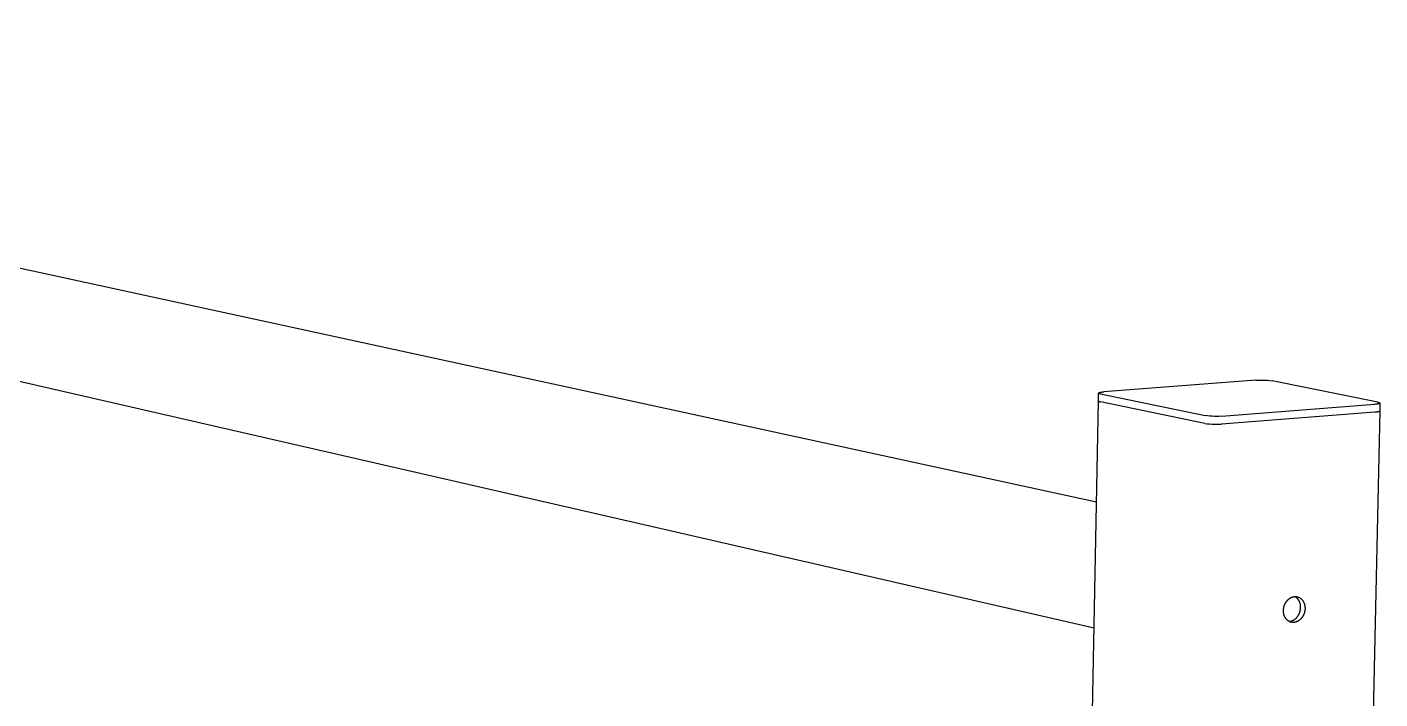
# Model space of a CAD drawing. Header units: millimetres. Extents: x -1656 to 3995, y -637 to 3312.
# Drawn here: x -363.6 to 76.5, y 743.3 to 962 of the extents above; entities that cross this region are included whole.
import ezdxf

# ---------------------------------------------------------------- set-up
doc = ezdxf.new("R2010")
doc.units = ezdxf.units.MM
doc.header["$MEASUREMENT"] = 0
doc.layers.add('Utwórz2D linie widoczne', color=7, linetype='Continuous', true_color=0x000000)

msp = doc.modelspace()

# ---------------------------------------------------------------- linework, layer by layer
at = {"layer": 'Utwórz2D linie widoczne'}
for p, q in [((-727, 962.01), (-15.68, 807.43)), ((-16.44, 766.31), (-733.76, 931.03)), ((36.19, 847.04), (-13.34, 843.24)), ((36.19, 847.04), (36.94, 847.08)), ((36.94, 847.08), (37.7, 847.1)), ((37.7, 847.1), (38.46, 847.1)), ((38.46, 847.1), (39.21, 847.07)), ((39.21, 847.07), (39.96, 847.02)), ((39.96, 847.02), (40.72, 846.94)), ((40.72, 846.94), (41.47, 846.84)), ((75.83, 839.9), (41.47, 846.84)), ((-15.07, 840.34), (-15.02, 842.84)), ((-15.02, 842.86), (-15.02, 842.87)), ((-15.02, 842.87), (-15.01, 842.87)), ((-15.02, 842.85), (-15.02, 842.86)), ((-15.02, 842.86), (-15.02, 842.86)), ((-15.02, 842.86), (-15.02, 842.86)), ((-15.02, 842.84), (-15.02, 842.85)), ((-15.02, 842.85), (-15.02, 842.85)), ((-15.02, 842.85), (-15.02, 842.85)), ((-15.02, 842.83), (-15.02, 842.84)), ((-15.02, 842.84), (-15.02, 842.84)), ((-15.02, 842.84), (-15.02, 842.84)), ((-15.02, 842.82), (-15.02, 842.83)), ((-15.02, 842.83), (-15.02, 842.83)), ((-15.02, 842.83), (-15.02, 842.83)), ((-15.01, 842.82), (-15.02, 842.82)), ((-15.02, 842.82), (-15.02, 842.82)), ((-15.01, 842.88), (-15.01, 842.89)), ((-15.01, 842.89), (-15, 842.89)), ((-15.01, 842.87), (-15.01, 842.88)), ((-15.01, 842.88), (-15.01, 842.88)), ((-15.01, 842.88), (-15.01, 842.88)), ((-15.01, 842.87), (-15.01, 842.87)), ((-15.01, 842.81), (-15.01, 842.82)), ((-15.01, 842.8), (-15.01, 842.81)), ((-15.01, 842.81), (-15.01, 842.81)), ((-15.01, 842.81), (-15.01, 842.81)), ((-15.01, 842.81), (-15.01, 842.81)), ((-15, 842.8), (-15.01, 842.8)), ((-15, 842.89), (-15, 842.9)), ((-15, 842.9), (-15, 842.9)), ((-15, 842.9), (-14.99, 842.9)), ((-15, 842.89), (-15, 842.89)), ((-15, 842.79), (-15, 842.8)), ((-15, 842.8), (-15, 842.8)), ((-14.99, 842.79), (-15, 842.79)), ((-15, 842.79), (-15, 842.79)), ((-14.99, 842.9), (-14.99, 842.91)), ((-14.99, 842.91), (-14.99, 842.91)), ((-14.99, 842.91), (-14.98, 842.91)), ((-14.99, 842.9), (-14.99, 842.9)), ((-14.99, 842.78), (-14.99, 842.79)), ((-14.98, 842.78), (-14.99, 842.78)), ((-14.99, 842.78), (-14.99, 842.78)), ((-14.98, 842.91), (-14.98, 842.92)), ((-14.98, 842.92), (-14.98, 842.92)), ((-14.98, 842.92), (-14.97, 842.92)), ((-14.98, 842.77), (-14.98, 842.78)), ((-14.97, 842.77), (-14.98, 842.77)), ((-14.98, 842.77), (-14.98, 842.77)), ((-14.97, 842.92), (-14.97, 842.93)), ((-14.97, 842.93), (-14.96, 842.93)), ((-14.97, 842.76), (-14.97, 842.77)), ((-14.96, 842.76), (-14.97, 842.76)), ((-14.97, 842.76), (-14.97, 842.76)), ((-14.96, 842.93), (-14.95, 842.94)), ((-14.96, 842.93), (-14.96, 842.93)), ((-14.96, 842.75), (-14.96, 842.76)), ((-14.95, 842.75), (-14.96, 842.75)), ((-14.95, 842.94), (-14.94, 842.95)), ((-14.94, 842.74), (-14.95, 842.75)), ((-14.94, 842.95), (-14.93, 842.95)), ((-14.93, 842.74), (-14.94, 842.74)), ((-14.93, 842.95), (-14.92, 842.96)), ((-14.92, 842.73), (-14.93, 842.74)), ((-14.92, 842.96), (-14.91, 842.96)), ((-14.91, 842.72), (-14.92, 842.73)), ((-14.91, 842.96), (-14.9, 842.97)), ((-14.9, 842.72), (-14.91, 842.72)), ((-14.9, 842.97), (-14.88, 842.98)), ((-14.89, 842.71), (-14.9, 842.72)), ((-14.86, 842.7), (-14.89, 842.71)), ((-14.88, 842.98), (-14.87, 842.98)), ((-14.87, 842.98), (-14.85, 842.99)), ((-14.83, 842.69), (-14.86, 842.7)), ((-14.85, 842.99), (-14.83, 843)), ((-14.83, 843), (-14.79, 843.01)), ((-14.8, 842.68), (-14.83, 842.69)), ((-14.77, 842.66), (-14.8, 842.68)), ((-14.79, 843.01), (-14.76, 843.02)), ((-14.74, 842.65), (-14.77, 842.66)), ((-14.76, 843.02), (-14.72, 843.04)), ((-14.7, 842.64), (-14.74, 842.65)), ((-14.72, 843.04), (-14.68, 843.05)), ((-14.63, 842.62), (-14.7, 842.64)), ((-14.68, 843.05), (-14.64, 843.06)), ((-14.64, 843.06), (-14.55, 843.08)), ((-14.55, 842.6), (-14.63, 842.62)), ((-14.55, 843.08), (-14.46, 843.1)), ((-14.46, 842.58), (-14.55, 842.6)), ((-14.46, 843.1), (-14.35, 843.12)), ((-14.37, 842.56), (-14.46, 842.58)), ((-14.37, 842.56), (19.65, 835.52)), ((-14.35, 843.12), (-14.13, 843.16)), ((-14.13, 843.16), (-13.88, 843.19)), ((-13.88, 843.19), (-13.62, 843.22)), ((-13.62, 843.22), (-13.34, 843.24)), ((-30.07, 32.64), (-15.07, 840.32)), ((-15.07, 840.34), (-15.05, 840.32)), ((-15.05, 840.32), (-15.03, 840.3)), ((-15.03, 840.3), (-15.01, 840.28)), ((-15.01, 840.28), (-14.99, 840.26)), ((-14.99, 840.26), (-14.97, 840.24)), ((-14.97, 840.24), (-14.95, 840.22)), ((-14.95, 840.22), (-14.93, 840.2)), ((-14.93, 840.2), (-14.91, 840.19)), ((-14.91, 840.19), (-14.88, 840.17)), ((-14.88, 840.17), (-14.86, 840.16)), ((-14.86, 840.16), (-14.84, 840.14)), ((-14.84, 840.14), (-14.81, 840.13)), ((-14.81, 840.13), (-14.79, 840.12)), ((-14.79, 840.12), (-14.76, 840.11)), ((-14.76, 840.11), (-14.74, 840.1)), ((-14.74, 840.1), (-14.71, 840.09)), ((-14.71, 840.09), (-14.68, 840.08)), ((-14.68, 840.08), (-14.66, 840.07)), ((-14.66, 840.07), (-14.63, 840.06)), ((-14.63, 840.06), (-14.6, 840.06)), ((-14.6, 840.06), (-14.58, 840.05)), ((-14.58, 840.05), (-14.55, 840.05)), ((-14.55, 840.05), (-14.52, 840.05)), ((-14.52, 840.05), (-14.5, 840.04)), ((-14.5, 840.04), (-14.47, 840.04)), ((-14.47, 840.04), (-14.44, 840.04)), ((-14.44, 840.04), (-14.41, 840.04)), ((19.6, 832.98), (-14.41, 840.04)), ((74.83, 836.68), (24.96, 832.78)), ((25.01, 835.32), (74.89, 839.21)), ((76.47, 837.06), (58.51, 25.8)), ((74.83, 836.68), (75.17, 836.71)), ((75.16, 839.23), (74.89, 839.21)), ((75.43, 839.26), (75.16, 839.23)), ((75.17, 836.71), (75.48, 836.75)), ((75.67, 839.29), (75.43, 839.26)), ((75.48, 836.75), (75.63, 836.77)), ((75.63, 836.77), (75.76, 836.79)), ((75.78, 839.31), (75.67, 839.29)), ((75.76, 836.79), (75.89, 836.81)), ((75.89, 839.33), (75.78, 839.31)), ((75.83, 839.9), (75.93, 839.88)), ((75.99, 839.35), (75.89, 839.33)), ((75.89, 836.81), (76.01, 836.84)), ((75.93, 839.88), (76.02, 839.86)), ((76.09, 839.37), (75.99, 839.35)), ((76.01, 836.84), (76.06, 836.85)), ((76.02, 839.86), (76.1, 839.83)), ((76.06, 836.85), (76.12, 836.86)), ((76.17, 839.39), (76.09, 839.37)), ((76.1, 839.83), (76.18, 839.81)), ((76.12, 836.86), (76.16, 836.88)), ((76.16, 836.88), (76.21, 836.89)), ((76.21, 839.4), (76.17, 839.39)), ((76.18, 839.81), (76.22, 839.8)), ((76.25, 839.41), (76.21, 839.4)), ((76.21, 836.89), (76.25, 836.91)), ((76.22, 839.8), (76.25, 839.79)), ((76.25, 839.79), (76.28, 839.78)), ((76.29, 839.42), (76.25, 839.41)), ((76.25, 836.91), (76.27, 836.91)), ((76.27, 836.91), (76.29, 836.92)), ((76.28, 839.78), (76.32, 839.76)), ((76.32, 839.44), (76.29, 839.42)), ((76.29, 836.92), (76.31, 836.93)), ((76.31, 836.93), (76.32, 836.94)), ((76.32, 839.76), (76.35, 839.75)), ((76.35, 839.45), (76.32, 839.44)), ((76.32, 836.94), (76.34, 836.94)), ((76.34, 836.94), (76.35, 836.95)), ((76.35, 839.75), (76.37, 839.74)), ((76.36, 839.45), (76.35, 839.45)), ((76.35, 836.95), (76.37, 836.96)), ((76.38, 839.46), (76.36, 839.45)), ((76.37, 839.74), (76.39, 839.73)), ((76.37, 836.96), (76.38, 836.97)), ((76.39, 839.47), (76.38, 839.46)), ((76.38, 836.97), (76.39, 836.97)), ((76.39, 839.73), (76.4, 839.73)), ((76.4, 839.47), (76.39, 839.47)), ((76.39, 836.97), (76.4, 836.98)), ((76.39, 836.97), (76.39, 836.97)), ((76.4, 839.73), (76.41, 839.72)), ((76.42, 839.48), (76.4, 839.47)), ((76.4, 836.98), (76.41, 836.98)), ((76.41, 839.72), (76.42, 839.72)), ((76.41, 836.98), (76.42, 836.99)), ((76.41, 836.98), (76.41, 836.98)), ((76.42, 839.72), (76.43, 839.71)), ((76.43, 839.49), (76.42, 839.48)), ((76.42, 836.99), (76.43, 837)), ((76.42, 836.99), (76.42, 836.99)), ((76.43, 839.71), (76.44, 839.7)), ((76.44, 839.49), (76.43, 839.49)), ((76.43, 837), (76.44, 837.01)), ((76.43, 837), (76.43, 837)), ((76.43, 837), (76.43, 837)), ((76.44, 839.7), (76.45, 839.7)), ((76.45, 839.5), (76.44, 839.49)), ((76.44, 837.01), (76.45, 837.02)), ((76.44, 837.01), (76.44, 837.01)), ((76.45, 839.7), (76.46, 839.69)), ((76.46, 839.5), (76.45, 839.5)), ((76.45, 837.02), (76.45, 837.03)), ((76.45, 837.03), (76.46, 837.03)), ((76.45, 837.02), (76.45, 837.02)), ((76.45, 837.02), (76.45, 837.02)), ((76.45, 837.02), (76.45, 837.02)), ((76.45, 837.02), (76.45, 837.02)), ((76.46, 839.69), (76.47, 839.68)), ((76.47, 839.51), (76.46, 839.51)), ((76.46, 839.51), (76.46, 839.5)), ((76.46, 837.04), (76.46, 837.05)), ((76.46, 837.05), (76.47, 837.05)), ((76.46, 837.03), (76.46, 837.04)), ((76.46, 837.04), (76.46, 837.04)), ((76.46, 837.04), (76.46, 837.04)), ((76.46, 837.04), (76.46, 837.04)), ((76.46, 837.04), (76.46, 837.04)), ((76.46, 837.03), (76.46, 837.03)), ((76.46, 837.03), (76.46, 837.03)), ((76.46, 837.03), (76.46, 837.03)), ((76.47, 839.68), (76.47, 839.68)), ((76.47, 839.68), (76.48, 839.68)), ((76.53, 839.59), (76.47, 837.08)), ((76.48, 839.52), (76.47, 839.51)), ((76.47, 839.51), (76.47, 839.51)), ((76.47, 837.07), (76.47, 837.08)), ((76.47, 837.06), (76.47, 837.07)), ((76.47, 837.07), (76.47, 837.07)), ((76.47, 837.07), (76.47, 837.07)), ((76.47, 837.07), (76.47, 837.07)), ((76.47, 837.07), (76.47, 837.07)), ((76.47, 837.05), (76.47, 837.06)), ((76.47, 837.06), (76.47, 837.06)), ((76.47, 837.06), (76.47, 837.06)), ((76.47, 837.06), (76.47, 837.06)), ((76.47, 837.06), (76.47, 837.06)), ((76.47, 837.05), (76.47, 837.05)), ((76.47, 837.05), (76.47, 837.05)), ((76.47, 837.05), (76.47, 837.05)), ((76.48, 839.68), (76.48, 839.67)), ((76.48, 839.67), (76.48, 839.67)), ((76.48, 839.67), (76.49, 839.67)), ((76.49, 839.53), (76.48, 839.52)), ((76.48, 839.52), (76.48, 839.52)), ((76.48, 839.52), (76.48, 839.52)), ((76.49, 839.67), (76.49, 839.66)), ((76.49, 839.66), (76.49, 839.66)), ((76.49, 839.66), (76.5, 839.66)), ((76.5, 839.54), (76.49, 839.53)), ((76.49, 839.53), (76.49, 839.53)), ((76.49, 839.53), (76.49, 839.53)), ((76.5, 839.66), (76.5, 839.66)), ((76.5, 839.66), (76.5, 839.65)), ((76.5, 839.65), (76.51, 839.65)), ((76.51, 839.55), (76.5, 839.54)), ((76.5, 839.54), (76.5, 839.54)), ((76.5, 839.54), (76.5, 839.54)), ((76.51, 839.65), (76.51, 839.65)), ((76.51, 839.65), (76.51, 839.64)), ((76.51, 839.64), (76.51, 839.64)), ((76.51, 839.64), (76.51, 839.64)), ((76.51, 839.64), (76.52, 839.63)), ((76.52, 839.56), (76.51, 839.56)), ((76.51, 839.56), (76.51, 839.55)), ((76.51, 839.55), (76.51, 839.55)), ((76.51, 839.55), (76.51, 839.55)), ((76.51, 839.55), (76.51, 839.55)), ((76.52, 839.63), (76.52, 839.63)), ((76.52, 839.63), (76.52, 839.63)), ((76.52, 839.63), (76.52, 839.62)), ((76.52, 839.62), (76.52, 839.62)), ((76.52, 839.62), (76.52, 839.62)), ((76.52, 839.62), (76.52, 839.61)), ((76.52, 839.61), (76.52, 839.61)), ((76.52, 839.61), (76.53, 839.61)), ((76.53, 839.59), (76.52, 839.58)), ((76.52, 839.58), (76.52, 839.58)), ((76.52, 839.58), (76.52, 839.58)), ((76.52, 839.58), (76.52, 839.57)), ((76.52, 839.57), (76.52, 839.57)), ((76.52, 839.57), (76.52, 839.57)), ((76.52, 839.57), (76.52, 839.56)), ((76.52, 839.56), (76.52, 839.56)), ((76.53, 839.61), (76.53, 839.6)), ((76.53, 839.6), (76.53, 839.6)), ((76.53, 839.6), (76.53, 839.6)), ((76.53, 839.6), (76.53, 839.59)), ((76.53, 839.59), (76.53, 839.59)), ((76.53, 839.59), (76.53, 839.59)), ((19.6, 832.98), (20.36, 832.88)), ((20.41, 835.42), (19.65, 835.52)), ((20.36, 832.88), (21.12, 832.8)), ((21.17, 835.34), (20.41, 835.42)), ((21.12, 832.8), (21.89, 832.75)), ((21.94, 835.29), (21.17, 835.34)), ((21.89, 832.75), (22.66, 832.72)), ((22.71, 835.26), (21.94, 835.29)), ((22.66, 832.72), (23.42, 832.71)), ((23.47, 835.25), (22.71, 835.26)), ((23.42, 832.71), (24.19, 832.73)), ((24.24, 835.27), (23.47, 835.25)), ((24.19, 832.73), (24.96, 832.78)), ((25.01, 835.32), (24.24, 835.27)), ((45.82, 774.55), (45.87, 774.64)), ((45.87, 774.64), (45.93, 774.73)), ((45.93, 774.73), (45.98, 774.82)), ((45.98, 774.82), (46.04, 774.91)), ((46.04, 774.91), (46.11, 775)), ((46.11, 775), (46.17, 775.08)), ((46.17, 775.08), (46.23, 775.17)), ((46.23, 775.17), (46.3, 775.25)), ((46.3, 775.25), (46.37, 775.33)), ((46.37, 775.33), (46.44, 775.41)), ((46.44, 775.41), (46.51, 775.48)), ((46.51, 775.48), (46.58, 775.55)), ((46.58, 775.55), (46.65, 775.62)), ((46.65, 775.62), (46.73, 775.69)), ((46.73, 775.69), (46.81, 775.76)), ((46.81, 775.76), (46.88, 775.82)), ((46.88, 775.82), (46.96, 775.89)), ((46.96, 775.89), (47.04, 775.95)), ((47.04, 775.95), (47.12, 776)), ((47.12, 776), (47.2, 776.06)), ((47.2, 776.06), (47.28, 776.11)), ((47.28, 776.11), (47.36, 776.16)), ((47.36, 776.16), (47.44, 776.2)), ((47.44, 776.2), (47.52, 776.25)), ((47.52, 776.25), (47.61, 776.29)), ((47.61, 776.29), (47.69, 776.33)), ((47.69, 776.33), (47.77, 776.36)), ((47.77, 776.36), (47.85, 776.4)), ((47.85, 776.4), (47.93, 776.43)), ((47.93, 776.43), (48.02, 776.46)), ((48.02, 776.46), (48.1, 776.48)), ((48.1, 776.48), (48.18, 776.51)), ((48.18, 776.51), (48.26, 776.53)), ((48.26, 776.53), (48.34, 776.55)), ((48.34, 776.55), (48.42, 776.56)), ((48.42, 776.56), (48.5, 776.58)), ((48.5, 776.58), (48.58, 776.59)), ((48.58, 776.59), (48.66, 776.6)), ((48.66, 776.6), (48.74, 776.61)), ((48.74, 776.61), (48.82, 776.61)), ((48.82, 776.61), (48.89, 776.62)), ((48.96, 776.54), (48.85, 776.62)), ((48.89, 776.62), (48.97, 776.62)), ((49.07, 776.47), (48.96, 776.54)), ((48.97, 776.62), (49.05, 776.62)), ((49.05, 776.62), (49.13, 776.61)), ((49.18, 776.39), (49.07, 776.47)), ((49.13, 776.61), (49.21, 776.61)), ((49.28, 776.31), (49.18, 776.39)), ((49.21, 776.61), (49.29, 776.6)), ((49.38, 776.22), (49.28, 776.31)), ((49.29, 776.6), (49.37, 776.59)), ((49.37, 776.59), (49.46, 776.58)), ((49.48, 776.13), (49.38, 776.22)), ((49.46, 776.58), (49.54, 776.56)), ((49.58, 776.04), (49.48, 776.13)), ((49.54, 776.56), (49.62, 776.55)), ((49.67, 775.95), (49.58, 776.04)), ((49.62, 776.55), (49.7, 776.53)), ((49.76, 775.85), (49.67, 775.95)), ((49.7, 776.53), (49.78, 776.5)), ((49.84, 775.75), (49.76, 775.85)), ((49.78, 776.5), (49.86, 776.48)), ((49.92, 775.64), (49.84, 775.75)), ((49.86, 776.48), (49.94, 776.45)), ((50, 775.53), (49.92, 775.64)), ((49.94, 776.45), (50.02, 776.42)), ((50.08, 775.42), (50, 775.53)), ((50.02, 776.42), (50.1, 776.39)), ((50.15, 775.31), (50.08, 775.42)), ((50.1, 776.39), (50.18, 776.35)), ((50.21, 775.2), (50.15, 775.31)), ((50.18, 776.35), (50.26, 776.32)), ((50.28, 775.08), (50.21, 775.2)), ((50.26, 776.32), (50.34, 776.27)), ((50.33, 774.96), (50.28, 775.08)), ((50.39, 774.84), (50.33, 774.96)), ((50.34, 776.27), (50.42, 776.23)), ((50.44, 774.72), (50.39, 774.84)), ((50.42, 776.23), (50.49, 776.19)), ((50.49, 774.59), (50.44, 774.72)), ((50.49, 776.19), (50.57, 776.14)), ((50.57, 776.14), (50.64, 776.09)), ((50.64, 776.09), (50.71, 776.03)), ((50.71, 776.03), (50.79, 775.98)), ((50.79, 775.98), (50.86, 775.92)), ((50.86, 775.92), (50.93, 775.86)), ((50.93, 775.86), (51, 775.79)), ((51, 775.79), (51.06, 775.73)), ((51.06, 775.73), (51.13, 775.66)), ((51.13, 775.66), (51.19, 775.59)), ((51.19, 775.59), (51.25, 775.51)), ((51.25, 775.51), (51.31, 775.44)), ((51.31, 775.44), (51.37, 775.36)), ((51.37, 775.36), (51.43, 775.28)), ((51.43, 775.28), (51.48, 775.2)), ((51.48, 775.2), (51.53, 775.12)), ((51.53, 775.12), (51.58, 775.04)), ((51.58, 775.04), (51.63, 774.95)), ((51.63, 774.95), (51.68, 774.87)), ((51.68, 774.87), (51.72, 774.78)), ((51.72, 774.78), (51.76, 774.69)), ((51.76, 774.69), (51.8, 774.6)), ((45.14, 772.11), (45.15, 772.2)), ((45.14, 772.01), (45.14, 772.11)), ((45.14, 771.92), (45.14, 772.01)), ((45.15, 771.83), (45.14, 771.92)), ((45.15, 772.29), (45.16, 772.39)), ((45.15, 772.2), (45.15, 772.29)), ((45.15, 771.73), (45.15, 771.83)), ((45.16, 771.64), (45.15, 771.73)), ((45.16, 772.39), (45.17, 772.49)), ((45.16, 771.54), (45.16, 771.64)), ((45.17, 771.44), (45.16, 771.54)), ((45.17, 772.49), (45.18, 772.58)), ((45.19, 771.35), (45.17, 771.44)), ((45.18, 772.58), (45.19, 772.68)), ((45.19, 772.68), (45.2, 772.78)), ((45.2, 771.25), (45.19, 771.35)), ((45.2, 772.78), (45.22, 772.88)), ((45.22, 771.15), (45.2, 771.25)), ((45.22, 772.88), (45.24, 772.98)), ((45.23, 771.06), (45.22, 771.15)), ((45.25, 770.96), (45.23, 771.06)), ((45.24, 772.98), (45.26, 773.08)), ((45.28, 770.87), (45.25, 770.96)), ((45.26, 773.08), (45.28, 773.18)), ((45.28, 773.18), (45.3, 773.28)), ((45.3, 770.77), (45.28, 770.87)), ((45.3, 773.28), (45.33, 773.38)), ((45.33, 770.68), (45.3, 770.77)), ((45.33, 773.38), (45.36, 773.48)), ((45.36, 770.58), (45.33, 770.68)), ((45.36, 773.48), (45.39, 773.58)), ((45.39, 770.49), (45.36, 770.58)), ((45.39, 773.58), (45.42, 773.68)), ((45.42, 770.39), (45.39, 770.49)), ((45.42, 773.68), (45.46, 773.77)), ((45.46, 770.3), (45.42, 770.39)), ((45.46, 773.77), (45.49, 773.87)), ((45.5, 770.21), (45.46, 770.3)), ((45.49, 773.87), (45.53, 773.97)), ((45.53, 773.97), (45.58, 774.07)), ((45.58, 774.07), (45.62, 774.17)), ((45.62, 774.17), (45.67, 774.27)), ((45.67, 774.27), (45.71, 774.36)), ((45.71, 774.36), (45.76, 774.46)), ((45.76, 774.46), (45.82, 774.55)), ((49.74, 770.14), (49.8, 770.23)), ((49.8, 770.23), (49.86, 770.32)), ((49.86, 770.32), (49.91, 770.41)), ((49.91, 770.41), (49.97, 770.5)), ((49.97, 770.5), (50.02, 770.59)), ((50.02, 770.59), (50.08, 770.68)), ((50.08, 770.68), (50.13, 770.78)), ((50.13, 770.78), (50.17, 770.87)), ((50.17, 770.87), (50.22, 770.97)), ((50.22, 770.97), (50.26, 771.07)), ((50.26, 771.07), (50.31, 771.17)), ((50.31, 771.17), (50.34, 771.26)), ((50.34, 771.26), (50.38, 771.36)), ((50.38, 771.36), (50.42, 771.46)), ((50.42, 771.46), (50.45, 771.56)), ((50.45, 771.56), (50.48, 771.66)), ((50.48, 771.66), (50.51, 771.76)), ((50.53, 774.47), (50.49, 774.59)), ((50.51, 771.76), (50.54, 771.86)), ((50.56, 774.34), (50.53, 774.47)), ((50.54, 771.86), (50.56, 771.96)), ((50.6, 774.21), (50.56, 774.34)), ((50.56, 771.96), (50.58, 772.06)), ((50.58, 772.06), (50.6, 772.16)), ((50.63, 774.08), (50.6, 774.21)), ((50.6, 772.16), (50.62, 772.26)), ((50.62, 772.26), (50.64, 772.36)), ((50.65, 773.95), (50.63, 774.08)), ((50.64, 772.36), (50.65, 772.46)), ((50.67, 773.82), (50.65, 773.95)), ((50.65, 772.46), (50.66, 772.55)), ((50.66, 772.55), (50.67, 772.65)), ((50.69, 773.69), (50.67, 773.82)), ((50.67, 772.65), (50.68, 772.75)), ((50.68, 772.75), (50.69, 772.84)), ((50.7, 773.56), (50.69, 773.69)), ((50.69, 772.94), (50.7, 773.03)), ((50.69, 772.84), (50.69, 772.94)), ((50.7, 773.43), (50.7, 773.56)), ((50.71, 773.29), (50.7, 773.43)), ((50.7, 773.16), (50.71, 773.29)), ((50.7, 773.03), (50.7, 773.16)), ((51.48, 770.26), (51.43, 770.17)), ((51.53, 770.36), (51.48, 770.26)), ((51.58, 770.45), (51.53, 770.36)), ((51.63, 770.55), (51.58, 770.45)), ((51.68, 770.64), (51.63, 770.55)), ((51.72, 770.74), (51.68, 770.64)), ((51.76, 770.84), (51.72, 770.74)), ((51.8, 770.94), (51.76, 770.84)), ((51.8, 774.6), (51.84, 774.51)), ((51.84, 771.04), (51.8, 770.94)), ((51.84, 774.51), (51.88, 774.42)), ((51.87, 771.14), (51.84, 771.04)), ((51.91, 771.24), (51.87, 771.14)), ((51.88, 774.42), (51.91, 774.32)), ((51.91, 774.32), (51.94, 774.23)), ((51.94, 771.34), (51.91, 771.24)), ((51.94, 774.23), (51.97, 774.13)), ((51.97, 771.44), (51.94, 771.34)), ((51.97, 774.13), (52, 774.04)), ((51.99, 771.54), (51.97, 771.44)), ((52.02, 771.64), (51.99, 771.54)), ((52, 774.04), (52.02, 773.94)), ((52.02, 773.94), (52.04, 773.85)), ((52.04, 771.74), (52.02, 771.64)), ((52.04, 773.85), (52.06, 773.75)), ((52.06, 771.84), (52.04, 771.74)), ((52.06, 773.75), (52.08, 773.66)), ((52.08, 771.93), (52.06, 771.84)), ((52.08, 773.66), (52.1, 773.56)), ((52.09, 772.03), (52.08, 771.93)), ((52.11, 772.13), (52.09, 772.03)), ((52.1, 773.56), (52.11, 773.46)), ((52.11, 773.46), (52.12, 773.37)), ((52.12, 772.23), (52.11, 772.13)), ((52.12, 773.37), (52.13, 773.27)), ((52.13, 772.33), (52.12, 772.23)), ((52.13, 773.27), (52.14, 773.18)), ((52.14, 772.42), (52.13, 772.33)), ((52.14, 773.18), (52.15, 773.08)), ((52.15, 772.52), (52.14, 772.42)), ((52.15, 773.08), (52.15, 772.99)), ((52.15, 772.99), (52.15, 772.89)), ((52.15, 772.89), (52.15, 772.8)), ((52.15, 772.8), (52.15, 772.7)), ((52.15, 772.7), (52.15, 772.61)), ((52.15, 772.61), (52.15, 772.52)), ((45.53, 770.12), (45.5, 770.21)), ((45.58, 770.03), (45.53, 770.12)), ((45.62, 769.94), (45.58, 770.03)), ((45.67, 769.86), (45.62, 769.94)), ((45.72, 769.77), (45.67, 769.86)), ((45.77, 769.69), (45.72, 769.77)), ((45.82, 769.61), (45.77, 769.69)), ((45.87, 769.53), (45.82, 769.61)), ((45.93, 769.45), (45.87, 769.53)), ((45.99, 769.37), (45.93, 769.45)), ((46.05, 769.3), (45.99, 769.37)), ((46.11, 769.22), (46.05, 769.3)), ((46.17, 769.15), (46.11, 769.22)), ((46.24, 769.09), (46.17, 769.15)), ((46.3, 769.02), (46.24, 769.09)), ((46.37, 768.96), (46.3, 769.02)), ((46.44, 768.89), (46.37, 768.96)), ((46.51, 768.84), (46.44, 768.89)), ((46.58, 768.78), (46.51, 768.84)), ((46.66, 768.73), (46.58, 768.78)), ((46.73, 768.67), (46.66, 768.73)), ((46.81, 768.63), (46.73, 768.67)), ((46.88, 768.58), (46.81, 768.63)), ((46.96, 768.54), (46.88, 768.58)), ((47.04, 768.5), (46.96, 768.54)), ((46.98, 768.52), (47.04, 768.53)), ((47.04, 768.53), (47.1, 768.53)), ((47.12, 768.46), (47.04, 768.5)), ((47.1, 768.53), (47.18, 768.54)), ((47.2, 768.42), (47.12, 768.46)), ((47.18, 768.54), (47.26, 768.55)), ((47.28, 768.39), (47.2, 768.42)), ((47.26, 768.55), (47.34, 768.56)), ((47.36, 768.36), (47.28, 768.39)), ((47.34, 768.56), (47.42, 768.58)), ((47.44, 768.33), (47.36, 768.36)), ((47.42, 768.58), (47.5, 768.59)), ((47.52, 768.31), (47.44, 768.33)), ((47.5, 768.59), (47.58, 768.61)), ((47.6, 768.28), (47.52, 768.31)), ((47.58, 768.61), (47.66, 768.63)), ((47.68, 768.26), (47.6, 768.28)), ((47.66, 768.63), (47.74, 768.66)), ((47.76, 768.25), (47.68, 768.26)), ((47.74, 768.66), (47.83, 768.68)), ((47.84, 768.23), (47.76, 768.25)), ((47.83, 768.68), (47.91, 768.71)), ((47.92, 768.22), (47.84, 768.23)), ((47.91, 768.71), (47.99, 768.74)), ((48.01, 768.21), (47.92, 768.22)), ((47.99, 768.74), (48.07, 768.78)), ((48.09, 768.2), (48.01, 768.21)), ((48.07, 768.78), (48.15, 768.81)), ((48.17, 768.2), (48.09, 768.2)), ((48.15, 768.81), (48.24, 768.85)), ((48.25, 768.2), (48.17, 768.2)), ((48.24, 768.85), (48.32, 768.89)), ((48.33, 768.19), (48.25, 768.2)), ((48.32, 768.89), (48.4, 768.94)), ((48.4, 768.2), (48.33, 768.19)), ((48.4, 768.94), (48.48, 768.98)), ((48.48, 768.2), (48.4, 768.2)), ((48.48, 768.98), (48.56, 769.03)), ((48.56, 768.21), (48.48, 768.2)), ((48.56, 769.03), (48.64, 769.08)), ((48.64, 768.21), (48.56, 768.21)), ((48.64, 769.08), (48.72, 769.14)), ((48.72, 768.22), (48.64, 768.21)), ((48.72, 769.14), (48.8, 769.2)), ((48.8, 768.23), (48.72, 768.22)), ((48.8, 769.2), (48.88, 769.25)), ((48.88, 768.25), (48.8, 768.23)), ((48.88, 769.25), (48.96, 769.32)), ((48.96, 768.27), (48.88, 768.25)), ((48.96, 769.32), (49.04, 769.38)), ((49.04, 768.28), (48.96, 768.27)), ((49.04, 769.38), (49.11, 769.45)), ((49.12, 768.31), (49.04, 768.28)), ((49.11, 769.45), (49.19, 769.52)), ((49.2, 768.33), (49.12, 768.31)), ((49.19, 769.52), (49.26, 769.59)), ((49.28, 768.36), (49.2, 768.33)), ((49.26, 769.59), (49.33, 769.66)), ((49.36, 768.38), (49.28, 768.36)), ((49.33, 769.66), (49.4, 769.74)), ((49.45, 768.42), (49.36, 768.38)), ((49.4, 769.74), (49.47, 769.81)), ((49.53, 768.45), (49.45, 768.42)), ((49.47, 769.81), (49.54, 769.89)), ((49.61, 768.49), (49.53, 768.45)), ((49.54, 769.89), (49.61, 769.97)), ((49.61, 769.97), (49.67, 770.06)), ((49.69, 768.52), (49.61, 768.49)), ((49.67, 770.06), (49.74, 770.14)), ((49.77, 768.57), (49.69, 768.52)), ((49.86, 768.61), (49.77, 768.57)), ((49.94, 768.66), (49.86, 768.61)), ((50.02, 768.71), (49.94, 768.66)), ((50.1, 768.76), (50.02, 768.71)), ((50.18, 768.81), (50.1, 768.76)), ((50.26, 768.87), (50.18, 768.81)), ((50.34, 768.93), (50.26, 768.87)), ((50.42, 768.99), (50.34, 768.93)), ((50.49, 769.05), (50.42, 768.99)), ((50.57, 769.12), (50.49, 769.05)), ((50.64, 769.19), (50.57, 769.12)), ((50.72, 769.26), (50.64, 769.19)), ((50.79, 769.33), (50.72, 769.26)), ((50.86, 769.41), (50.79, 769.33)), ((50.93, 769.49), (50.86, 769.41)), ((51, 769.57), (50.93, 769.49)), ((51.06, 769.65), (51, 769.57)), ((51.13, 769.73), (51.06, 769.65)), ((51.19, 769.82), (51.13, 769.73)), ((51.25, 769.9), (51.19, 769.82)), ((51.31, 769.99), (51.25, 769.9)), ((51.37, 770.08), (51.31, 769.99)), ((51.43, 770.17), (51.37, 770.08))]:
    msp.add_line(p, q, dxfattribs=at)

doc.saveas('drawing.dxf')
